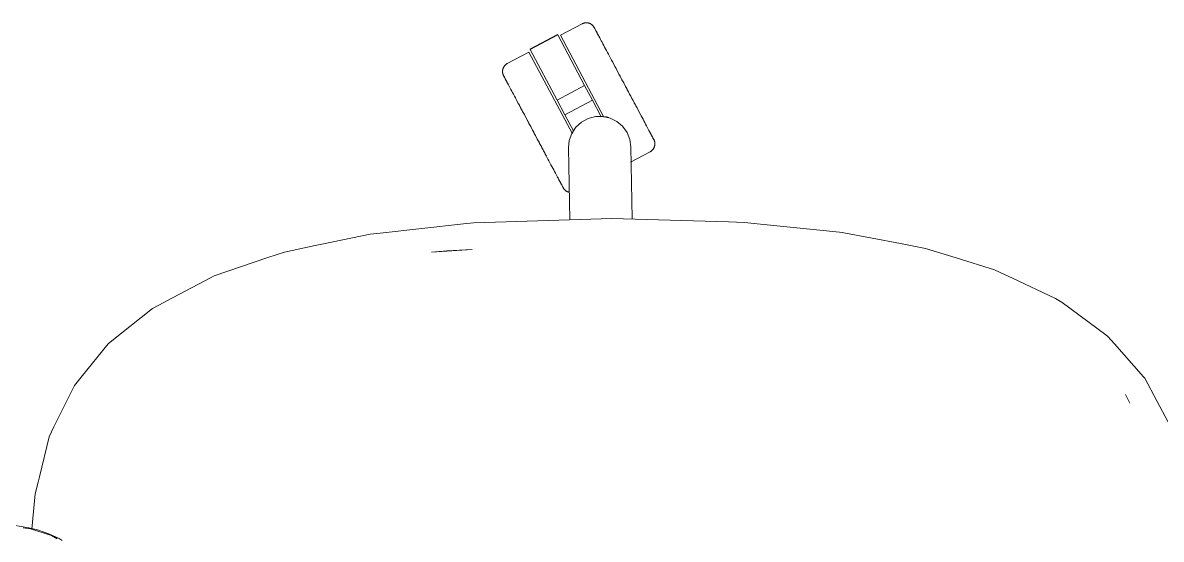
# Model space of a CAD drawing. Header units: millimetres. Extents: x 155927 to 295199, y -4084 to 97293.
# Drawn here: x 164267 to 164777, y 23437 to 23669 of the extents above; entities that cross this region are included whole.
import ezdxf

# ---------------------------------------------------------------- set-up
doc = ezdxf.new("R2010")
doc.units = ezdxf.units.MM
doc.header["$MEASUREMENT"] = 0
doc.layers.add('G-IMPT', color=8, linetype='CONTINUOUS', lineweight=9)
doc.layers.add('I-FURN', color=8, linetype='CONTINUOUS', lineweight=9)

msp = doc.modelspace()

# ---------------------------------------------------------------- linework, layer by layer
at = {"layer": 'G-IMPT'}
for p, q in [((164478.57, 23579.72), (164530.75, 23581.42)), ((164530.75, 23581.42), (164582.92, 23579.8)), ((164464.26, 23578.91), (164426.81, 23574.78)), ((164464.26, 23578.91), (164468.63, 23579.39)), ((164478.57, 23579.72), (164468.63, 23579.39)), ((164582.92, 23579.8), (164590.17, 23579.58)), ((164597.24, 23578.85), (164590.17, 23579.58)), ((164634.23, 23575.03), (164597.24, 23578.85)), ((164401.45, 23569.95), (164422.39, 23574.3)), ((164422.39, 23574.3), (164426.81, 23574.78)), ((164634.23, 23575.03), (164634.7, 23574.94)), ((164660.07, 23570.07), (164634.7, 23574.94)), ((164376.51, 23563.8), (164383.95, 23566.31)), ((164397.77, 23569.18), (164383.95, 23566.31)), ((164401.45, 23569.95), (164397.77, 23569.18)), ((164468.09, 23567.51), (164449.81, 23566.27)), ((164449.81, 23566.27), (164456.76, 23566.88)), ((164468.09, 23567.51), (164456.76, 23566.88)), ((164660.07, 23570.07), (164663.74, 23569.37)), ((164671.34, 23567.91), (164663.74, 23569.37)), ((164684.95, 23563.72), (164671.34, 23567.91)), ((164376.51, 23563.8), (164352.42, 23555.65)), ((164702.22, 23558.39), (164684.95, 23563.72)), ((164350.76, 23554.77), (164352.42, 23555.65)), ((164702.22, 23558.39), (164708.99, 23555.2)), ((164709.9, 23554.77), (164708.99, 23555.2)), ((164331.26, 23544.47), (164350.76, 23554.77)), ((164729.54, 23545.51), (164709.9, 23554.77)), ((164729.54, 23545.51), (164730.25, 23545.08)), ((164731.83, 23544.14), (164730.25, 23545.08)), ((164324.75, 23541.04), (164309.61, 23528.83)), ((164324.75, 23541.04), (164329.88, 23543.75)), ((164331.26, 23544.47), (164329.88, 23543.75)), ((164732.6, 23543.68), (164731.83, 23544.14)), ((164732.6, 23543.68), (164752.1, 23529.11)), ((164292.78, 23510.12), (164304.95, 23525.07)), ((164304.95, 23525.07), (164309.61, 23528.83)), ((164752.1, 23529.11), (164753.07, 23528.39)), ((164755.94, 23525.13), (164753.07, 23528.39)), ((164755.94, 23525.13), (164768.95, 23510.34)), ((164292.78, 23510.12), (164289.81, 23506.47)), ((164768.95, 23510.34), (164769.54, 23509.68)), ((164775.12, 23499.24), (164769.54, 23509.68)), ((164289.81, 23506.47), (164286.28, 23499.31)), ((164280.64, 23487.84), (164286.28, 23499.31)), ((164760.93, 23502.37), (164762.89, 23498.48)), ((164760.93, 23502.37), (164762.11, 23500.08)), ((164762.11, 23500.08), (164762.89, 23498.48)), ((164781.14, 23488), (164775.12, 23499.24)), ((164280.64, 23487.84), (164278.49, 23483.47)), ((164278.49, 23483.47), (164274.08, 23465.53)), ((164272.2, 23457.87), (164273.5, 23463.16)), ((164274.08, 23465.53), (164273.5, 23463.16)), ((164270.76, 23441.99), (164272.2, 23457.87)), ((164269.3, 23442.68), (164262.54, 23443.79)), ((164266.85, 23442.59), (164270.14, 23442.13)), ((164273.23, 23441.7), (164269.3, 23442.68)), ((164270.14, 23442.13), (164279.53, 23439.1)), ((164273.23, 23441.7), (164278.31, 23439.96)), ((164278.31, 23439.96), (164282.95, 23437.75)), ((164279.53, 23439.1), (164281.99, 23437.63)), ((164282.95, 23437.75), (164284.32, 23436.95))]:
    msp.add_line(p, q, dxfattribs=at)
at = {"layer": 'I-FURN'}
for p, q in [((164517.32, 23668.68), (164507.64, 23663.53)), ((164517.32, 23668.68), (164517.47, 23668.76)), ((164517.47, 23668.76), (164517.61, 23668.82)), ((164517.61, 23668.82), (164517.76, 23668.89)), ((164517.76, 23668.89), (164517.91, 23668.94)), ((164517.91, 23668.94), (164518.07, 23668.99)), ((164518.07, 23668.99), (164518.22, 23669.03)), ((164518.22, 23669.03), (164518.38, 23669.07)), ((164518.38, 23669.07), (164518.54, 23669.1)), ((164518.54, 23669.1), (164518.7, 23669.12)), ((164518.7, 23669.12), (164518.86, 23669.14)), ((164518.86, 23669.14), (164519.02, 23669.15)), ((164519.02, 23669.15), (164519.18, 23669.16)), ((164519.18, 23669.16), (164519.34, 23669.15)), ((164519.34, 23669.15), (164519.5, 23669.15)), ((164519.5, 23669.15), (164519.66, 23669.13)), ((164519.66, 23669.13), (164519.82, 23669.11)), ((164519.82, 23669.11), (164519.98, 23669.08)), ((164519.98, 23669.08), (164520.14, 23669.05)), ((164520.14, 23669.05), (164520.29, 23669.01)), ((164520.29, 23669.01), (164520.45, 23668.96)), ((164520.45, 23668.96), (164520.6, 23668.91)), ((164520.6, 23668.91), (164520.75, 23668.85)), ((164520.75, 23668.85), (164520.9, 23668.79)), ((164520.9, 23668.79), (164521.04, 23668.72)), ((164521.04, 23668.72), (164521.19, 23668.64)), ((164521.19, 23668.64), (164521.32, 23668.56)), ((164521.32, 23668.56), (164521.46, 23668.47)), ((164521.46, 23668.47), (164521.59, 23668.38)), ((164521.59, 23668.38), (164521.72, 23668.28)), ((164521.72, 23668.28), (164521.84, 23668.18)), ((164521.84, 23668.18), (164521.96, 23668.07)), ((164521.96, 23668.07), (164522.08, 23667.96)), ((164522.08, 23667.96), (164522.19, 23667.84)), ((164522.19, 23667.84), (164522.3, 23667.72)), ((164522.3, 23667.72), (164522.4, 23667.6)), ((164522.4, 23667.6), (164522.5, 23667.47)), ((164522.5, 23667.47), (164522.59, 23667.33)), ((164522.59, 23667.33), (164522.67, 23667.2)), ((164506.31, 23663.89), (164493.95, 23657.32)), ((164494.04, 23657.15), (164506.41, 23663.72)), ((164506.41, 23663.72), (164518.48, 23641.01)), ((164507.64, 23663.53), (164527.16, 23626.82)), ((164522.67, 23667.2), (164522.75, 23667.06)), ((164522.75, 23667.06), (164522.77, 23667.02)), ((164522.77, 23667.02), (164522.78, 23667)), ((164522.78, 23667.01), (164522.77, 23667.02)), ((164522.8, 23666.97), (164522.78, 23667.01)), ((164522.78, 23667), (164522.82, 23666.94)), ((164522.84, 23666.89), (164522.8, 23666.97)), ((164522.82, 23666.94), (164522.87, 23666.84)), ((164522.91, 23666.77), (164522.84, 23666.89)), ((164522.87, 23666.84), (164522.94, 23666.7)), ((164522.99, 23666.61), (164522.91, 23666.77)), ((164522.94, 23666.7), (164523.04, 23666.52)), ((164523.1, 23666.4), (164522.99, 23666.61)), ((164523.04, 23666.52), (164523.16, 23666.3)), ((164523.23, 23666.16), (164523.1, 23666.4)), ((164523.16, 23666.3), (164523.29, 23666.04)), ((164523.38, 23665.88), (164523.23, 23666.16)), ((164523.29, 23666.04), (164523.45, 23665.74)), ((164523.54, 23665.57), (164523.38, 23665.88)), ((164523.45, 23665.74), (164523.63, 23665.41)), ((164523.73, 23665.21), (164523.54, 23665.57)), ((164523.63, 23665.41), (164523.83, 23665.03)), ((164523.94, 23664.82), (164523.73, 23665.21)), ((164523.83, 23665.03), (164524.05, 23664.62)), ((164524.17, 23664.39), (164523.94, 23664.82)), ((164524.05, 23664.62), (164524.28, 23664.18)), ((164524.42, 23663.92), (164524.17, 23664.39)), ((164524.28, 23664.18), (164524.54, 23663.7)), ((164524.69, 23663.42), (164524.42, 23663.92)), ((164524.54, 23663.7), (164524.81, 23663.18)), ((164524.97, 23662.89), (164524.69, 23663.42)), ((164524.81, 23663.18), (164525.11, 23662.63)), ((164525.27, 23662.32), (164524.97, 23662.89)), ((164525.11, 23662.63), (164525.42, 23662.04)), ((164525.59, 23661.71), (164525.27, 23662.32)), ((164506.12, 23634.44), (164494.04, 23657.15)), ((164525.93, 23661.08), (164525.59, 23661.71)), ((164526.28, 23660.42), (164525.93, 23661.08)), ((164526.65, 23659.72), (164526.28, 23660.42)), ((164527.04, 23659), (164526.65, 23659.72)), ((164527.43, 23658.25), (164527.04, 23659)), ((164527.85, 23657.48), (164527.43, 23658.25)), ((164528.27, 23656.67), (164527.85, 23657.48)), ((164493.51, 23656.02), (164483.82, 23650.87)), ((164493.51, 23656.02), (164513.05, 23619.27)), ((164528.71, 23655.85), (164528.27, 23656.67)), ((164529.16, 23655), (164528.71, 23655.85)), ((164529.62, 23654.14), (164529.16, 23655)), ((164530.09, 23653.25), (164529.62, 23654.14)), ((164530.58, 23652.34), (164530.09, 23653.25)), ((164530.31, 23652.83), (164530.8, 23651.92)), ((164531.07, 23651.42), (164530.58, 23652.34)), ((164481.69, 23647.44), (164481.7, 23647.6)), ((164481.69, 23647.28), (164481.69, 23647.44)), ((164481.69, 23647.12), (164481.69, 23647.28)), ((164481.7, 23646.96), (164481.69, 23647.12)), ((164481.7, 23647.6), (164481.71, 23647.76)), ((164481.72, 23646.8), (164481.7, 23646.96)), ((164481.71, 23647.76), (164481.73, 23647.92)), ((164481.73, 23647.92), (164481.76, 23648.08)), ((164481.76, 23648.08), (164481.79, 23648.24)), ((164481.79, 23648.24), (164481.83, 23648.39)), ((164481.83, 23648.39), (164481.88, 23648.55)), ((164481.88, 23648.55), (164481.93, 23648.7)), ((164481.93, 23648.7), (164481.99, 23648.85)), ((164481.99, 23648.85), (164482.05, 23649)), ((164482.05, 23649), (164482.12, 23649.14)), ((164482.12, 23649.14), (164482.2, 23649.29)), ((164482.2, 23649.29), (164482.28, 23649.43)), ((164482.28, 23649.43), (164482.37, 23649.56)), ((164482.37, 23649.56), (164482.46, 23649.69)), ((164482.46, 23649.69), (164482.56, 23649.82)), ((164482.56, 23649.82), (164482.66, 23649.95)), ((164482.66, 23649.95), (164482.77, 23650.07)), ((164482.77, 23650.07), (164482.88, 23650.18)), ((164482.88, 23650.18), (164483, 23650.29)), ((164483, 23650.29), (164483.12, 23650.4)), ((164483.12, 23650.4), (164483.25, 23650.5)), ((164483.25, 23650.5), (164483.38, 23650.6)), ((164483.38, 23650.6), (164483.51, 23650.69)), ((164483.51, 23650.69), (164483.64, 23650.77)), ((164483.64, 23650.77), (164483.78, 23650.85)), ((164483.78, 23650.85), (164483.82, 23650.87)), ((164530.8, 23651.92), (164531.29, 23650.99)), ((164531.56, 23650.48), (164531.07, 23651.42)), ((164531.29, 23650.99), (164531.8, 23650.05)), ((164532.07, 23649.53), (164531.56, 23650.48)), ((164531.8, 23650.05), (164532.31, 23649.09)), ((164532.58, 23648.57), (164532.07, 23649.53)), ((164532.31, 23649.09), (164532.82, 23648.12)), ((164533.1, 23647.59), (164532.58, 23648.57)), ((164532.82, 23648.12), (164533.34, 23647.14)), ((164533.62, 23646.61), (164533.1, 23647.59)), ((164533.34, 23647.14), (164533.87, 23646.15)), ((164481.74, 23646.64), (164481.72, 23646.8)), ((164481.77, 23646.48), (164481.74, 23646.64)), ((164481.81, 23646.32), (164481.77, 23646.48)), ((164481.85, 23646.17), (164481.81, 23646.32)), ((164481.9, 23646.01), (164481.85, 23646.17)), ((164481.96, 23645.86), (164481.9, 23646.01)), ((164482.02, 23645.71), (164481.96, 23645.86)), ((164482.08, 23645.57), (164482.02, 23645.71)), ((164482.16, 23645.42), (164482.08, 23645.57)), ((164482.18, 23645.38), (164482.16, 23645.42)), ((164482.16, 23645.42), (164482.16, 23645.42)), ((164482.16, 23645.42), (164482.17, 23645.4)), ((164482.17, 23645.4), (164482.2, 23645.34)), ((164482.23, 23645.29), (164482.18, 23645.38)), ((164482.2, 23645.34), (164482.25, 23645.24)), ((164482.29, 23645.17), (164482.23, 23645.29)), ((164482.25, 23645.24), (164482.33, 23645.1)), ((164482.38, 23645.01), (164482.29, 23645.17)), ((164482.33, 23645.1), (164482.42, 23644.92)), ((164482.48, 23644.81), (164482.38, 23645.01)), ((164482.42, 23644.92), (164482.54, 23644.7)), ((164482.61, 23644.57), (164482.48, 23644.81)), ((164482.54, 23644.7), (164482.68, 23644.44)), ((164482.76, 23644.29), (164482.61, 23644.57)), ((164482.68, 23644.44), (164482.84, 23644.15)), ((164482.93, 23643.97), (164482.76, 23644.29)), ((164482.84, 23644.15), (164483.01, 23643.81)), ((164483.12, 23643.61), (164482.93, 23643.97)), ((164483.01, 23643.81), (164483.21, 23643.44)), ((164483.33, 23643.22), (164483.12, 23643.61)), ((164483.21, 23643.44), (164483.43, 23643.03)), ((164483.56, 23642.79), (164483.33, 23643.22)), ((164483.43, 23643.03), (164483.67, 23642.58)), ((164483.8, 23642.33), (164483.56, 23642.79)), ((164483.67, 23642.58), (164483.92, 23642.1)), ((164484.07, 23641.83), (164483.8, 23642.33)), ((164483.92, 23642.1), (164484.2, 23641.58)), ((164484.35, 23641.29), (164484.07, 23641.83)), ((164534.15, 23645.62), (164533.62, 23646.61)), ((164533.87, 23646.15), (164534.39, 23645.16)), ((164534.68, 23644.62), (164534.15, 23645.62)), ((164534.39, 23645.16), (164534.93, 23644.16)), ((164535.21, 23643.62), (164534.68, 23644.62)), ((164534.93, 23644.16), (164535.46, 23643.16)), ((164535.75, 23642.62), (164535.21, 23643.62)), ((164535.46, 23643.16), (164535.99, 23642.15)), ((164536.28, 23641.61), (164535.75, 23642.62)), ((164535.99, 23642.15), (164536.53, 23641.15)), ((164484.2, 23641.58), (164484.49, 23641.03)), ((164484.66, 23640.72), (164484.35, 23641.29)), ((164484.49, 23641.03), (164484.8, 23640.45)), ((164484.8, 23640.45), (164485.13, 23639.83)), ((164485.13, 23639.83), (164485.47, 23639.18)), ((164485.47, 23639.18), (164485.83, 23638.51)), ((164485.83, 23638.51), (164486.21, 23637.8)), ((164486.21, 23637.8), (164486.6, 23637.06)), ((164486.6, 23637.06), (164487.01, 23636.3)), ((164506.12, 23634.44), (164518.48, 23641.01)), ((164518.48, 23641.01), (164522.01, 23634.37)), ((164536.82, 23640.6), (164536.28, 23641.61)), ((164536.53, 23641.15), (164537.06, 23640.14)), ((164537.35, 23639.6), (164536.82, 23640.6)), ((164537.06, 23640.14), (164537.59, 23639.14)), ((164537.88, 23638.6), (164537.35, 23639.6)), ((164537.59, 23639.14), (164538.12, 23638.14)), ((164538.41, 23637.61), (164537.88, 23638.6)), ((164538.12, 23638.14), (164538.65, 23637.15)), ((164538.93, 23636.62), (164538.41, 23637.61)), ((164538.65, 23637.15), (164539.17, 23636.17)), ((164487.01, 23636.3), (164487.43, 23635.51)), ((164487.43, 23635.51), (164487.86, 23634.7)), ((164487.86, 23634.7), (164488.3, 23633.87)), ((164488.55, 23633.41), (164488.1, 23634.25)), ((164488.3, 23633.87), (164488.76, 23633.01)), ((164489.01, 23632.54), (164488.55, 23633.41)), ((164488.76, 23633.01), (164489.22, 23632.13)), ((164489.48, 23631.65), (164489.01, 23632.54)), ((164489.22, 23632.13), (164489.7, 23631.24)), ((164489.96, 23630.75), (164489.48, 23631.65)), ((164509.65, 23627.8), (164506.12, 23634.44)), ((164509.65, 23627.8), (164522.01, 23634.37)), ((164522.01, 23634.37), (164525.81, 23627.23)), ((164539.46, 23635.64), (164538.93, 23636.62)), ((164539.17, 23636.17), (164539.69, 23635.2)), ((164539.97, 23634.67), (164539.46, 23635.64)), ((164539.69, 23635.2), (164540.21, 23634.23)), ((164540.48, 23633.72), (164539.97, 23634.67)), ((164540.21, 23634.23), (164540.71, 23633.28)), ((164540.98, 23632.77), (164540.48, 23633.72)), ((164540.71, 23633.28), (164541.21, 23632.34)), ((164541.48, 23631.84), (164540.98, 23632.77)), ((164541.21, 23632.34), (164541.7, 23631.42)), ((164541.96, 23630.93), (164541.48, 23631.84)), ((164489.7, 23631.24), (164490.19, 23630.32)), ((164490.45, 23629.82), (164489.96, 23630.75)), ((164490.19, 23630.32), (164490.68, 23629.39)), ((164490.95, 23628.89), (164490.45, 23629.82)), ((164490.68, 23629.39), (164491.18, 23628.45)), ((164491.46, 23627.93), (164490.95, 23628.89)), ((164491.18, 23628.45), (164491.69, 23627.49)), ((164491.97, 23626.97), (164491.46, 23627.93)), ((164491.69, 23627.49), (164492.21, 23626.52)), ((164492.49, 23626), (164491.97, 23626.97)), ((164492.21, 23626.52), (164492.73, 23625.55)), ((164513.45, 23620.65), (164509.65, 23627.8)), ((164520.03, 23626.23), (164523.29, 23627.1)), ((164523.29, 23627.1), (164526.67, 23627.16)), ((164526.67, 23627.16), (164529.96, 23626.41)), ((164541.7, 23631.42), (164542.18, 23630.51)), ((164542.44, 23630.03), (164541.96, 23630.93)), ((164542.18, 23630.51), (164542.65, 23629.63)), ((164542.9, 23629.16), (164542.44, 23630.03)), ((164542.65, 23629.63), (164543.12, 23628.76)), ((164543.36, 23628.3), (164542.9, 23629.16)), ((164543.12, 23628.76), (164543.57, 23627.91)), ((164543.8, 23627.46), (164543.36, 23628.3)), ((164544.24, 23626.65), (164543.8, 23627.46)), ((164544.65, 23625.86), (164544.24, 23626.65)), ((164493.01, 23625.01), (164492.49, 23626)), ((164492.73, 23625.55), (164493.25, 23624.56)), ((164493.54, 23624.02), (164493.01, 23625.01)), ((164493.25, 23624.56), (164493.78, 23623.56)), ((164494.07, 23623.03), (164493.54, 23624.02)), ((164493.78, 23623.56), (164494.31, 23622.56)), ((164494.6, 23622.02), (164494.07, 23623.03)), ((164494.31, 23622.56), (164494.84, 23621.56)), ((164495.13, 23621.02), (164494.6, 23622.02)), ((164494.84, 23621.56), (164495.38, 23620.56)), ((164512.72, 23619.52), (164514.59, 23622.33)), ((164514.59, 23622.33), (164517.07, 23624.61)), ((164517.07, 23624.61), (164520.03, 23626.23)), ((164529.96, 23626.41), (164532.97, 23624.89)), ((164532.97, 23624.89), (164535.53, 23622.7)), ((164535.53, 23622.7), (164537.5, 23619.96)), ((164545.06, 23625.1), (164544.65, 23625.86)), ((164545.45, 23624.37), (164545.06, 23625.1)), ((164545.83, 23623.66), (164545.45, 23624.37)), ((164546.19, 23622.98), (164545.83, 23623.66)), ((164546.53, 23622.34), (164546.19, 23622.98)), ((164546.86, 23621.72), (164546.53, 23622.34)), ((164547.17, 23621.13), (164546.86, 23621.72)), ((164547, 23621.45), (164547.31, 23620.88)), ((164495.67, 23620.01), (164495.13, 23621.02)), ((164495.38, 23620.56), (164495.91, 23619.55)), ((164496.2, 23619.01), (164495.67, 23620.01)), ((164495.91, 23619.55), (164496.45, 23618.55)), ((164496.73, 23618.01), (164496.2, 23619.01)), ((164496.45, 23618.55), (164496.98, 23617.55)), ((164497.27, 23617.01), (164496.73, 23618.01)), ((164496.98, 23617.55), (164497.51, 23616.55)), ((164497.79, 23616.01), (164497.27, 23617.01)), ((164497.51, 23616.55), (164498.04, 23615.56)), ((164511.23, 23612.99), (164511.58, 23616.35)), ((164511.58, 23616.35), (164512.72, 23619.52)), ((164537.5, 23619.96), (164538.75, 23616.82)), ((164538.75, 23616.82), (164539.21, 23613.48)), ((164547.46, 23620.58), (164547.17, 23621.13)), ((164547.31, 23620.88), (164547.59, 23620.34)), ((164547.74, 23620.07), (164547.46, 23620.58)), ((164547.59, 23620.34), (164547.86, 23619.84)), ((164547.99, 23619.58), (164547.74, 23620.07)), ((164547.86, 23619.84), (164548.1, 23619.37)), ((164548.23, 23619.14), (164547.99, 23619.58)), ((164548.1, 23619.37), (164548.33, 23618.94)), ((164548.45, 23618.73), (164548.23, 23619.14)), ((164548.33, 23618.94), (164548.54, 23618.55)), ((164548.65, 23618.36), (164548.45, 23618.73)), ((164548.54, 23618.55), (164548.73, 23618.2)), ((164548.83, 23618.02), (164548.65, 23618.36)), ((164548.73, 23618.2), (164548.9, 23617.88)), ((164548.98, 23617.72), (164548.83, 23618.02)), ((164548.9, 23617.88), (164549.05, 23617.6)), ((164549.12, 23617.46), (164548.98, 23617.72)), ((164549.05, 23617.6), (164549.18, 23617.36)), ((164549.24, 23617.24), (164549.12, 23617.46)), ((164549.18, 23617.36), (164549.28, 23617.16)), ((164549.33, 23617.06), (164549.24, 23617.24)), ((164549.28, 23617.16), (164549.37, 23617)), ((164549.41, 23616.92), (164549.33, 23617.06)), ((164549.37, 23617), (164549.43, 23616.87)), ((164549.46, 23616.82), (164549.41, 23616.92)), ((164549.43, 23616.87), (164549.48, 23616.79)), ((164549.49, 23616.76), (164549.46, 23616.82)), ((164549.48, 23616.79), (164549.5, 23616.75)), ((164549.5, 23616.74), (164549.49, 23616.76)), ((164549.5, 23616.75), (164549.5, 23616.74)), ((164549.5, 23616.74), (164549.58, 23616.6)), ((164549.58, 23616.6), (164549.64, 23616.45)), ((164549.64, 23616.45), (164549.7, 23616.3)), ((164549.7, 23616.3), (164549.76, 23616.15)), ((164498.32, 23615.03), (164497.79, 23616.01)), ((164498.04, 23615.56), (164498.56, 23614.57)), ((164498.84, 23614.05), (164498.32, 23615.03)), ((164498.56, 23614.57), (164499.08, 23613.6)), ((164499.35, 23613.08), (164498.84, 23614.05)), ((164499.08, 23613.6), (164499.59, 23612.64)), ((164499.86, 23612.12), (164499.35, 23613.08)), ((164499.59, 23612.64), (164500.1, 23611.68)), ((164500.37, 23611.18), (164499.86, 23612.12)), ((164500.1, 23611.68), (164500.59, 23610.75)), ((164500.86, 23610.25), (164500.37, 23611.18)), ((164511.79, 23580.8), (164511.23, 23612.99)), ((164539, 23606.59), (164547.84, 23611.29)), ((164539.21, 23613.48), (164539.78, 23581.14)), ((164547.88, 23611.31), (164547.84, 23611.29)), ((164548.02, 23611.39), (164547.88, 23611.31)), ((164548.15, 23611.48), (164548.02, 23611.39)), ((164548.29, 23611.57), (164548.15, 23611.48)), ((164548.41, 23611.67), (164548.29, 23611.57)), ((164548.54, 23611.77), (164548.41, 23611.67)), ((164548.66, 23611.87), (164548.54, 23611.77)), ((164548.78, 23611.99), (164548.66, 23611.87)), ((164548.89, 23612.1), (164548.78, 23611.99)), ((164549, 23612.22), (164548.89, 23612.1)), ((164549.1, 23612.34), (164549, 23612.22)), ((164549.2, 23612.47), (164549.1, 23612.34)), ((164549.29, 23612.61), (164549.2, 23612.47)), ((164549.38, 23612.74), (164549.29, 23612.61)), ((164549.46, 23612.88), (164549.38, 23612.74)), ((164549.54, 23613.02), (164549.46, 23612.88)), ((164549.61, 23613.17), (164549.54, 23613.02)), ((164549.67, 23613.31), (164549.61, 23613.17)), ((164549.73, 23613.46), (164549.67, 23613.31)), ((164549.78, 23613.62), (164549.73, 23613.46)), ((164549.76, 23616.15), (164549.81, 23616)), ((164549.83, 23613.77), (164549.78, 23613.62)), ((164549.81, 23616), (164549.85, 23615.84)), ((164549.87, 23613.93), (164549.83, 23613.77)), ((164549.85, 23615.84), (164549.89, 23615.69)), ((164549.9, 23614.09), (164549.87, 23613.93)), ((164549.89, 23615.69), (164549.92, 23615.53)), ((164549.93, 23614.24), (164549.9, 23614.09)), ((164549.92, 23615.53), (164549.94, 23615.37)), ((164549.95, 23614.4), (164549.93, 23614.24)), ((164549.94, 23615.37), (164549.96, 23615.21)), ((164549.97, 23614.56), (164549.95, 23614.4)), ((164549.96, 23615.21), (164549.97, 23615.05)), ((164549.97, 23615.05), (164549.98, 23614.89)), ((164549.98, 23614.89), (164549.97, 23614.73)), ((164549.97, 23614.73), (164549.97, 23614.56)), ((164500.59, 23610.75), (164501.08, 23609.82)), ((164501.35, 23609.33), (164500.86, 23610.25)), ((164501.08, 23609.82), (164501.57, 23608.92)), ((164501.57, 23608.92), (164502.04, 23608.03)), ((164502.04, 23608.03), (164502.5, 23607.16)), ((164502.5, 23607.16), (164502.95, 23606.32)), ((164502.95, 23606.32), (164503.39, 23605.49)), ((164503.39, 23605.49), (164503.81, 23604.69)), ((164503.81, 23604.69), (164504.23, 23603.92)), ((164504.23, 23603.92), (164504.63, 23603.17)), ((164504.63, 23603.17), (164505.01, 23602.44)), ((164505.01, 23602.44), (164505.38, 23601.75)), ((164505.38, 23601.75), (164505.73, 23601.09)), ((164505.73, 23601.09), (164506.07, 23600.45)), ((164506.07, 23600.45), (164506.39, 23599.85)), ((164506.55, 23599.54), (164506.24, 23600.12)), ((164506.39, 23599.85), (164506.69, 23599.28)), ((164506.85, 23598.99), (164506.55, 23599.54)), ((164506.69, 23599.28), (164506.98, 23598.75)), ((164507.12, 23598.47), (164506.85, 23598.99)), ((164506.98, 23598.75), (164507.24, 23598.24)), ((164507.38, 23597.99), (164507.12, 23598.47)), ((164507.24, 23598.24), (164507.49, 23597.78)), ((164507.62, 23597.54), (164507.38, 23597.99)), ((164507.49, 23597.78), (164507.72, 23597.35)), ((164507.83, 23597.13), (164507.62, 23597.54)), ((164507.72, 23597.35), (164507.93, 23596.96)), ((164508.03, 23596.76), (164507.83, 23597.13)), ((164507.93, 23596.96), (164508.12, 23596.6)), ((164508.21, 23596.42), (164508.03, 23596.76)), ((164508.12, 23596.6), (164508.28, 23596.28)), ((164508.37, 23596.13), (164508.21, 23596.42)), ((164508.28, 23596.28), (164508.43, 23596)), ((164508.51, 23595.87), (164508.37, 23596.13)), ((164508.43, 23596), (164508.56, 23595.76)), ((164508.62, 23595.65), (164508.51, 23595.87)), ((164508.56, 23595.76), (164508.67, 23595.56)), ((164508.72, 23595.47), (164508.62, 23595.65)), ((164508.67, 23595.56), (164508.75, 23595.4)), ((164508.79, 23595.33), (164508.72, 23595.47)), ((164508.75, 23595.4), (164508.82, 23595.28)), ((164508.85, 23595.23), (164508.79, 23595.33)), ((164508.82, 23595.28), (164508.86, 23595.2)), ((164508.88, 23595.17), (164508.85, 23595.23)), ((164508.86, 23595.2), (164508.89, 23595.15)), ((164508.89, 23595.15), (164508.88, 23595.17)), ((164508.91, 23595.11), (164508.89, 23595.15)), ((164508.89, 23595.15), (164508.89, 23595.15)), ((164508.99, 23594.97), (164508.91, 23595.11)), ((164509.07, 23594.83), (164508.99, 23594.97)), ((164509.17, 23594.7), (164509.07, 23594.83)), ((164509.26, 23594.57), (164509.17, 23594.7)), ((164509.36, 23594.45), (164509.26, 23594.57)), ((164509.47, 23594.32), (164509.36, 23594.45)), ((164509.58, 23594.21), (164509.47, 23594.32)), ((164509.7, 23594.09), (164509.58, 23594.21)), ((164509.82, 23593.99), (164509.7, 23594.09)), ((164509.94, 23593.88), (164509.82, 23593.99)), ((164510.07, 23593.79), (164509.94, 23593.88)), ((164510.2, 23593.69), (164510.07, 23593.79)), ((164510.34, 23593.61), (164510.2, 23593.69)), ((164510.47, 23593.53), (164510.34, 23593.61)), ((164510.62, 23593.45), (164510.47, 23593.53)), ((164510.76, 23593.38), (164510.62, 23593.45)), ((164510.91, 23593.31), (164510.76, 23593.38)), ((164511.06, 23593.26), (164510.91, 23593.31)), ((164511.21, 23593.2), (164511.06, 23593.26)), ((164511.37, 23593.16), (164511.21, 23593.2)), ((164511.52, 23593.12), (164511.37, 23593.16))]:
    msp.add_line(p, q, dxfattribs=at)
msp.add_arc((164525.22, 23613.42), 13.81, 72.664, 77.6527, dxfattribs=at)
msp.add_open_spline([(164527.58, 23627.03), (164528.02, 23626.96), (164528.44, 23626.86), (164528.86, 23626.74)], degree=3, dxfattribs=at)

doc.saveas('drawing.dxf')
